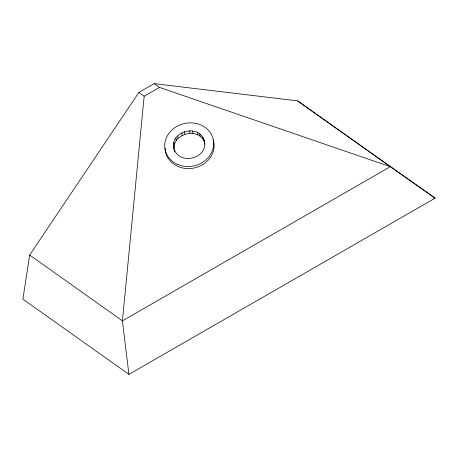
<?xml version="1.0" encoding="UTF-8"?>
<svg xmlns="http://www.w3.org/2000/svg" width="458" height="458" viewBox="0 0 458 458"><rect width="100%" height="100%" fill="white"/><g stroke="black" fill="none" stroke-linecap="round" stroke-linejoin="round"><path stroke-width="0.69" d="M435.1 198.165L390.33 166.683L159.476 87.404L144.167 96.214L122.423 320.852L128.921 374.358L435.1 198.165L297.563 100.874L154.174 83.642L138.866 92.453L29.655 255.043L22.9 299.148L128.921 374.358M174.572 150.9C167.004 131.83 200.026 122.057 204.463 141.614M174.841 152.148C168.716 133.518 201.205 125.234 204.921 144.201M297.563 100.874L390.33 166.683L122.423 320.852L29.655 255.043M154.174 83.642L159.476 87.404M138.866 92.453L144.167 96.214M174.303 149.646C180.784 166.323 209.724 157.369 204.062 139.742M202.905 137.394L203.444 139.902M199.671 133.885L200.209 136.387M197.329 132.431L197.862 134.933M192.469 130.925L193.007 133.427M189.566 130.753L190.104 133.255M184.391 131.658L184.923 134.16M181.7 132.809L182.238 135.31M177.589 135.877L178.128 138.379M175.838 138.047L176.376 140.549M173.903 142.461L174.435 144.968M173.553 145.066L174.092 147.568M213.193 139.759A24.606 21.709 -12.1 0 1 193.127 168.183A24.606 21.709 -12.1 0 1 165.138 148.152M177.206 164.273A24.606 21.709 -12.1 0 0 213.668 143.291A24.606 21.709 -12.1 0 0 176.674 126.511A24.606 21.709 -12.1 0 0 177.206 164.273"/></g></svg>
